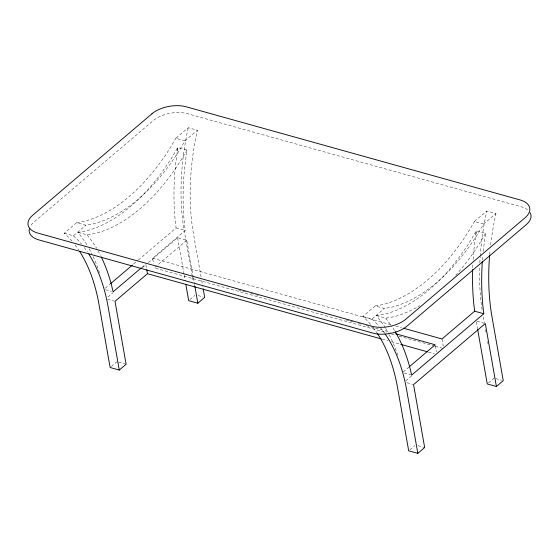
<?xml version="1.0" encoding="UTF-8"?>
<svg xmlns="http://www.w3.org/2000/svg" width="559" height="559" viewBox="0 0 559 559"><rect width="100%" height="100%" fill="white"/><g stroke="black" fill="none" stroke-linecap="round" stroke-linejoin="round"><path stroke-width="0.42" stroke-dasharray="2.79 2.1" d="M483.172 251.361L485.505 233.334L476.359 230.783L474.025 248.804A194.902 110.815 -74.4 0 0 473.11 260.054M138.38 260.005L176.099 227.911L175.246 220.784A194.902 110.815 -74.4 0 1 175.47 165.527L177.804 147.506L186.951 150.057L184.617 168.077A194.902 110.815 -74.4 0 0 184.393 223.334L185.246 230.469L152.593 258.244L153.585 263.869M177.273 151.119L177.867 147.387L171.389 158.351A192.883 109.662 -74.4 0 1 86.114 230.902L78.05 232.369L85.303 242.236A194.902 110.815 -74.4 0 1 87.092 245.115M475.835 234.396L476.429 230.671L469.951 241.635A192.883 109.662 -74.4 0 1 384.676 314.179L376.605 315.646L383.858 325.52A194.902 110.815 -74.4 0 1 385.207 327.665M176.099 137.849L169.691 148.701A192.883 109.662 -74.4 0 1 84.416 221.252L76.352 222.72M185.008 140.805L175.861 138.255L188.257 127.711L197.404 130.261L185.008 140.805L178.838 151.251A192.883 109.662 -74.4 0 1 93.563 223.803L85.793 225.214L76.646 222.664L64.25 233.208A185.728 105.595 -74.4 0 1 72.356 241.537M186.951 150.057L180.536 160.901A192.883 109.662 -74.4 0 1 95.261 233.452L87.197 234.92L78.05 232.369M474.661 221.133L468.246 231.978A192.883 109.662 -74.4 0 1 382.971 304.529L374.907 305.997M483.57 224.082L474.423 221.532L486.819 210.988L495.959 213.538L483.57 224.082L477.393 234.528A192.883 109.662 -74.4 0 1 392.118 307.08L384.347 308.498L375.201 305.948L362.812 316.492A185.728 105.595 -74.4 0 1 370.917 324.821M485.505 233.334L479.091 244.185A192.883 109.662 -74.4 0 1 455.704 275.287M64.25 233.208L73.397 235.758L85.793 225.214M105.288 288.158L109.92 284.217M133.748 263.946L137.717 260.571M141.846 267.391L145.766 264.058M107.852 297.067L113.17 292.539M142.398 267.677L145.717 264.847M148.38 262.59L177.608 237.722L186.755 240.272L193.197 276.845M186.755 240.272L154.298 267.887L386.5 332.654M111.367 366.459L116.964 361.701M189.948 299.61L194.916 295.383M362.812 316.492L371.959 319.042L384.347 308.498M403.179 372.008L409.055 367.011M405.743 380.91L411.704 375.837M409.929 449.736L414.897 445.509M488.503 382.887L494.093 378.129M376.605 315.646L385.752 318.204L393.822 316.736A192.883 109.662 -74.4 0 0 419.788 305.633M176.099 227.911L185.246 230.469M476.995 321.229L484.478 323.319M152.593 258.244L391.531 324.891M395.737 326.065L401.628 327.707M238.309 289.869L246.722 292.217M250.928 293.391L259.341 295.739M345.993 319.909L354.406 322.257M358.612 323.43L361.98 324.367M366.187 325.541L390.587 332.346M391.545 334.065L395.751 335.239M399.119 336.176L434.455 346.035M435.293 346.266L443.706 348.613M382.188 339.173L388.079 340.815M391.447 341.752L400.698 344.337M428.46 352.079L434.35 353.721M198.033 295.55L203.022 296.941M495.756 378.597L501.577 380.218M105.63 289.751L111.451 291.372M404.185 373.028L411.669 375.117M107.524 299.226L114.176 301.077M406.91 382.733L412.731 384.354M118.627 362.169L126.103 364.251M418.013 445.677L424.665 447.535M385.752 318.204L392.02 326.638M87.197 234.92L94.45 244.786A194.902 110.815 -74.4 0 1 96.672 248.399M483.297 316.89L484.346 322.843M485.547 329.649L485.995 332.2M487.644 341.556L488.098 344.106M476.31 321.851L477.512 328.657M442.008 338.971L443.28 346.203M435.314 345.588L436.446 352.016M201.086 276.991L193.582 234.459A183.352 104.247 -74.4 0 1 197.404 130.261M201.68 280.394L202.735 286.348M193.351 277.697L194.399 283.651M194.553 284.503L194.853 286.201M192.24 276.139L184.435 231.908A183.352 104.247 -74.4 0 1 188.257 127.711M192.387 276.991L193.134 281.24M177.608 237.722L184.058 274.294M184.204 275.147L185.253 281.1M145.906 264.861L146.472 268.075M75.053 244.898A185.728 105.595 -74.4 0 1 78.77 250.125M73.397 235.758A185.728 105.595 -74.4 0 1 81.502 244.094M84.199 247.455A185.728 105.595 -74.4 0 1 87.477 252.018M89.188 248.762A194.902 110.815 -74.4 0 1 92.074 254.324M93.101 256.483A194.902 110.815 -74.4 0 1 99.46 272.694M97.965 250.642A194.902 110.815 -74.4 0 1 100.515 255.456M373.084 327.49A185.728 105.595 -74.4 0 1 376.892 332.752M371.959 319.042A185.728 105.595 -74.4 0 1 378.953 326.086M380.064 327.371A185.728 105.595 -74.4 0 1 384.711 333.381M385.647 328.399A194.902 110.815 -74.4 0 1 388.854 334.093M389.218 334.785A194.902 110.815 -74.4 0 1 397.749 355.161M393.005 328.07A194.902 110.815 -74.4 0 1 394.794 330.949M472.725 267.761A194.902 110.815 -74.4 0 1 472.872 264.344M482.431 260.019A194.902 110.815 -74.4 0 1 482.766 255.694M482.089 309.7A183.352 104.247 -74.4 0 1 479.734 265.86M479.86 262.653A183.352 104.247 -74.4 0 1 480.174 257M480.223 256.19A183.352 104.247 -74.4 0 1 486.819 210.988M489.677 254.68A183.352 104.247 -74.4 0 1 490.124 249.782M490.655 244.87A183.352 104.247 -74.4 0 1 495.959 213.538M527.612 209.842A24.736 13.109 -10 0 0 521.233 206.802L187.391 113.68A24.736 13.109 -10 0 0 153.152 120.674L34.029 222.021A24.736 13.109 -10 0 0 29.913 227.206"/><path stroke-width="0.84" d="M110.584 283.658L132.42 265.078M141.189 267.95L113.114 291.833L111.555 285.3A194.902 110.815 -74.4 0 0 101.221 256.874M381.35 338.936L147.464 273.7L115.007 301.308L126.103 364.251L119.277 370.065L110.13 367.515L99.027 304.571A185.728 105.595 -74.4 0 0 79.63 251.445M185.854 284.503L188.704 300.665L197.851 303.216L204.685 297.402L203.183 288.898M409.705 366.452L435.175 344.784L395.632 333.758M482.312 261.745A194.902 110.815 -74.4 0 0 482.948 306.611L483.808 313.746L474.661 311.195L442.008 338.971L403.305 328.175M483.808 313.746L411.669 375.117L410.117 368.584A194.902 110.815 -74.4 0 0 395.234 331.683M377.325 333.402A185.728 105.595 -74.4 0 1 397.589 387.848L408.685 450.799L417.832 453.349L424.665 447.535L413.562 384.592L485.31 323.549L496.406 386.5L487.259 383.942L477.666 329.51M496.406 386.5L503.24 380.686L492.144 317.736A183.352 104.247 -74.4 0 1 489.614 255.491M400.698 344.337L427.621 351.842M417.832 453.349L406.735 390.406A185.728 105.595 -74.4 0 0 385.158 334.016M194.853 286.201L197.851 303.216M146.758 269.683L147.464 273.7M119.277 370.065L108.173 307.122A185.728 105.595 -74.4 0 0 88.776 253.996M474.661 311.195L473.801 304.061A194.902 110.815 -74.4 0 1 472.669 269.459M530.135 212.706A24.736 13.109 -10 0 1 526.187 224.725L407.064 326.079A24.736 13.109 -10 0 1 372.818 333.066L38.983 239.944A24.736 13.109 -10 0 1 29.334 228.98M151.936 113.784L32.813 215.138A24.736 13.109 -10 0 0 37.767 233.061L371.609 326.183A24.736 13.109 -10 0 0 405.848 319.189L524.971 217.842A24.736 13.109 -10 0 0 520.017 199.919L186.182 106.797A24.736 13.109 -10 0 0 151.936 113.784"/></g></svg>
